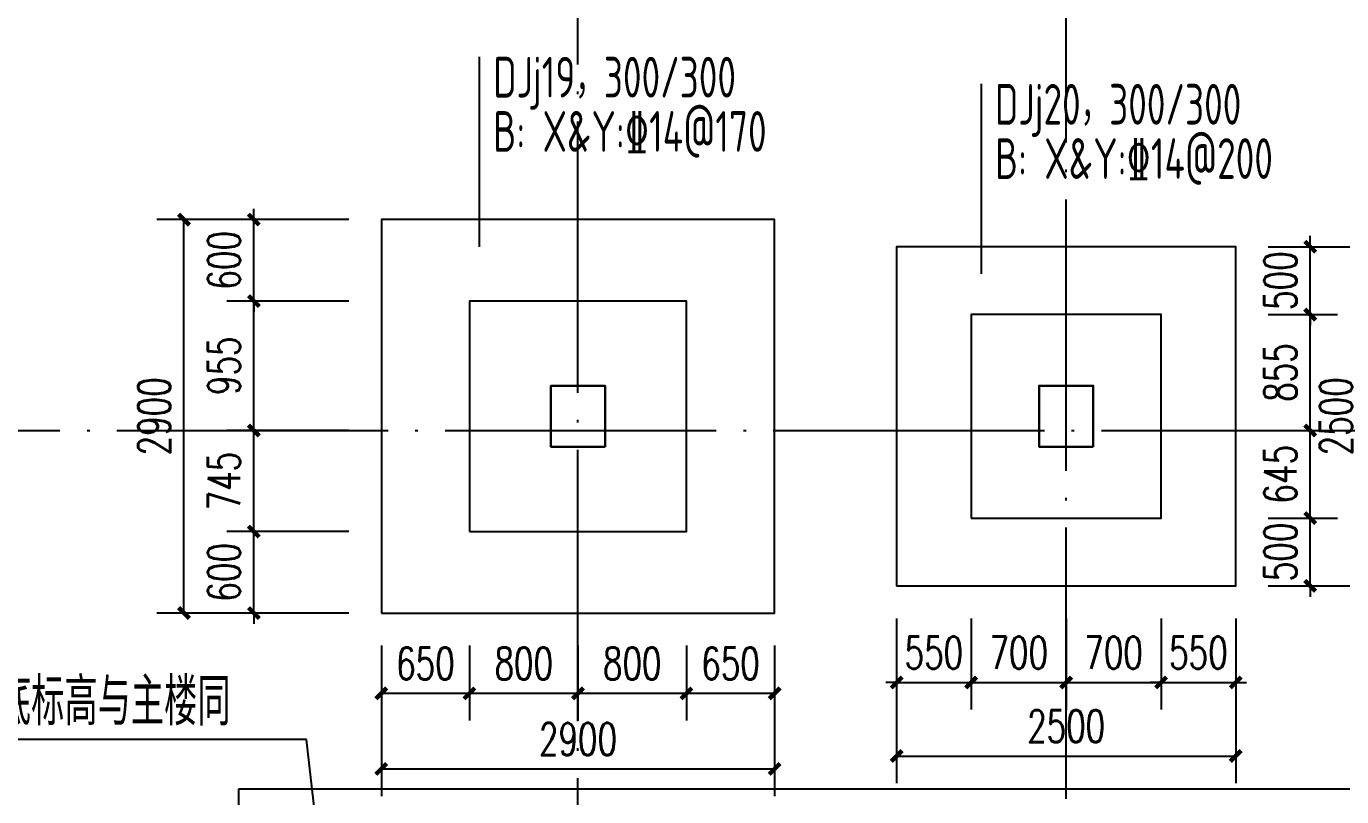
# Model space of a CAD drawing. Extents: x 1051052 to 1482120, y -981644 to -673261.
# Drawn here: x 1126256 to 1135956, y -844585 to -838906 of the extents above; entities that cross this region are included whole.
import ezdxf
from ezdxf.enums import TextEntityAlignment as Align

# ---------------------------------------------------------------- set-up
doc = ezdxf.new("R2010")
doc.units = 0
doc.header["$LTSCALE"] = 1000
doc.header["$MEASUREMENT"] = 0
doc.linetypes.add('DOTE', pattern=[2.42, 2, -0.2, 0.02, -0.2])
for name, color, linetype, lineweight in [('BASE-DJ', 2, 'Continuous', 25), ('BASE-DJ-BH', 7, 'Continuous', 25), ('BASE-JZ', 7, 'Continuous', 25), ('COLU', 2, 'Continuous', 30), ('TEXT', 7, 'Continuous', 25)]:
    doc.layers.add(name, color=color, linetype=linetype, lineweight=lineweight)
for name, color, linetype in [('DIM_LEAD', 3, 'Continuous'), ('DOTE', 1, 'DOTE'), ('PUB_DIM', 3, 'Continuous'), ('PUB_TEXT', 7, 'Continuous')]:
    doc.layers.add(name, color=color, linetype=linetype)
doc.styles.add('_TCH_DIM_T3', font='SIMPLEX', dxfattribs={"width": 0.705882, "bigfont": 'GBCBIG'})
doc.styles.add('FromPkpm', font='Pkpmeng', dxfattribs={"width": 0.7, "bigfont": 'hztxt'})
doc.dimstyles.new('_TCH_ARCH&&80', dxfattribs={"dimtxt": 238, "dimasz": 80, "dimexe": 200, "dimexo": 240, "dimgap": 101, "dimtad": 1, "dimdec": 0, "dimzin": 0, "dimdsep": 46, "dimtxsty": '_TCH_DIM_T3', "dimblk": 'ARCHTICK', "dimcen": 0.09, "dimclrt": 7, "dimazin": 2, "dimtfac": 1, "dimtdec": 0, "dimtix": 1, "dimtmove": 2, "dimatfit": 3, "dimfxl": 0, "dimtolj": 1, "dimtzin": 0, "dimarcsym": 0})

# ---------------------------------------------------------------- blocks, each defined once
blk = doc.blocks.new('_ArchTick')
at = {"color": 0, "linetype": 'ByBlock', "const_width": 0.4}
blk.add_lwpolyline([(-0.5, -0.5), (0.5, 0.5)], dxfattribs=at)
blk = doc.blocks.new('*D1072')
at = {"layer": 'Defpoints', "color": 0, "transparency": 16777216}
for p in [(1132673.7, -843031.1), (1135173.7, -843031.1), (1135173.7, -844285.4)]:
    blk.add_point(p, dxfattribs=at)
at = {"layer": 'PUB_DIM', "color": 0, "lineweight": -2, "transparency": 16777216}
for p, q in [((1132673.7, -843271.1), (1132673.7, -844485.4)), ((1135173.7, -843271.1), (1135173.7, -844485.4)), ((1132673.7, -844285.4), (1135173.7, -844285.4))]:
    blk.add_line(p, q, dxfattribs=at)
at = {"layer": 'PUB_DIM', "color": 0, "lineweight": -2, "transparency": 16777216, "xscale": 80, "yscale": 80, "zscale": 80, "rotation": 180}
blk.add_blockref('_ArchTick', (1132673.7, -844285.4), dxfattribs=at)
at = {"layer": 'PUB_DIM', "color": 0, "lineweight": -2, "transparency": 16777216, "xscale": 80, "yscale": 80, "zscale": 80}
blk.add_blockref('_ArchTick', (1135173.7, -844285.4), dxfattribs=at)
at = {"layer": 'PUB_DIM', "color": 7, "transparency": 16777216, "insert": (1133923.7, -844065.4), "char_height": 238, "attachment_point": 5, "style": '_TCH_DIM_T3'}
blk.add_mtext('\\A1;2500', dxfattribs=at)
blk = doc.blocks.new('*D1073')
at = {"layer": 'Defpoints', "color": 0, "transparency": 16777216}
for p in [(1132673.7, -843031.1), (1133223.7, -843031.1), (1133223.7, -843743.1)]:
    blk.add_point(p, dxfattribs=at)
at = {"layer": 'PUB_DIM', "color": 0, "lineweight": -2, "transparency": 16777216}
for p, q in [((1132673.7, -843271.1), (1132673.7, -843943.1)), ((1133223.7, -843271.1), (1133223.7, -843943.1)), ((1132673.7, -843743.1), (1132593.7, -843743.1)), ((1132673.7, -843743.1), (1133223.7, -843743.1)), ((1133223.7, -843743.1), (1133303.7, -843743.1))]:
    blk.add_line(p, q, dxfattribs=at)
at = {"layer": 'PUB_DIM', "color": 0, "lineweight": -2, "transparency": 16777216, "xscale": 80, "yscale": 80, "zscale": 80}
blk.add_blockref('_ArchTick', (1132673.7, -843743.1), dxfattribs=at)
at = {"layer": 'PUB_DIM', "color": 0, "lineweight": -2, "transparency": 16777216, "xscale": 80, "yscale": 80, "zscale": 80, "rotation": 180}
blk.add_blockref('_ArchTick', (1133223.7, -843743.1), dxfattribs=at)
at = {"layer": 'PUB_DIM', "color": 7, "transparency": 16777216, "insert": (1132948.7, -843523.1), "char_height": 238, "attachment_point": 5, "style": '_TCH_DIM_T3'}
blk.add_mtext('\\A1;550', dxfattribs=at)
blk = doc.blocks.new('*D1074')
at = {"layer": 'Defpoints', "color": 0, "transparency": 16777216}
for p in [(1133223.7, -843031.1), (1133923.7, -843031.1), (1133923.7, -843743.1)]:
    blk.add_point(p, dxfattribs=at)
at = {"layer": 'PUB_DIM', "color": 0, "lineweight": -2, "transparency": 16777216}
for p, q in [((1133223.7, -843271.1), (1133223.7, -843943.1)), ((1133923.7, -843271.1), (1133923.7, -843943.1)), ((1133223.7, -843743.1), (1133923.7, -843743.1))]:
    blk.add_line(p, q, dxfattribs=at)
at = {"layer": 'PUB_DIM', "color": 0, "lineweight": -2, "transparency": 16777216, "xscale": 80, "yscale": 80, "zscale": 80, "rotation": 180}
blk.add_blockref('_ArchTick', (1133223.7, -843743.1), dxfattribs=at)
at = {"layer": 'PUB_DIM', "color": 0, "lineweight": -2, "transparency": 16777216, "xscale": 80, "yscale": 80, "zscale": 80}
blk.add_blockref('_ArchTick', (1133923.7, -843743.1), dxfattribs=at)
at = {"layer": 'PUB_DIM', "color": 7, "transparency": 16777216, "insert": (1133573.7, -843523.1), "char_height": 238, "attachment_point": 5, "style": '_TCH_DIM_T3'}
blk.add_mtext('\\A1;700', dxfattribs=at)
blk = doc.blocks.new('*D1075')
at = {"layer": 'Defpoints', "color": 0, "transparency": 16777216}
for p in [(1133923.7, -843031.1), (1134623.7, -843031.1), (1134623.7, -843743.1)]:
    blk.add_point(p, dxfattribs=at)
at = {"layer": 'PUB_DIM', "color": 0, "lineweight": -2, "transparency": 16777216}
for p, q in [((1133923.7, -843271.1), (1133923.7, -843943.1)), ((1134623.7, -843271.1), (1134623.7, -843943.1)), ((1133923.7, -843743.1), (1134623.7, -843743.1))]:
    blk.add_line(p, q, dxfattribs=at)
at = {"layer": 'PUB_DIM', "color": 0, "lineweight": -2, "transparency": 16777216, "xscale": 80, "yscale": 80, "zscale": 80, "rotation": 180}
blk.add_blockref('_ArchTick', (1133923.7, -843743.1), dxfattribs=at)
at = {"layer": 'PUB_DIM', "color": 0, "lineweight": -2, "transparency": 16777216, "xscale": 80, "yscale": 80, "zscale": 80}
blk.add_blockref('_ArchTick', (1134623.7, -843743.1), dxfattribs=at)
at = {"layer": 'PUB_DIM', "color": 7, "transparency": 16777216, "insert": (1134273.7, -843523.1), "char_height": 238, "attachment_point": 5, "style": '_TCH_DIM_T3'}
blk.add_mtext('\\A1;700', dxfattribs=at)
blk = doc.blocks.new('*D1076')
at = {"layer": 'Defpoints', "color": 0, "transparency": 16777216}
for p in [(1134623.7, -843031.1), (1135173.7, -843031.1), (1135173.7, -843743.1)]:
    blk.add_point(p, dxfattribs=at)
at = {"layer": 'PUB_DIM', "color": 0, "lineweight": -2, "transparency": 16777216}
for p, q in [((1134623.7, -843271.1), (1134623.7, -843943.1)), ((1135173.7, -843271.1), (1135173.7, -843943.1)), ((1134623.7, -843743.1), (1134543.7, -843743.1)), ((1134623.7, -843743.1), (1135173.7, -843743.1)), ((1135173.7, -843743.1), (1135253.7, -843743.1))]:
    blk.add_line(p, q, dxfattribs=at)
at = {"layer": 'PUB_DIM', "color": 0, "lineweight": -2, "transparency": 16777216, "xscale": 80, "yscale": 80, "zscale": 80}
blk.add_blockref('_ArchTick', (1134623.7, -843743.1), dxfattribs=at)
at = {"layer": 'PUB_DIM', "color": 0, "lineweight": -2, "transparency": 16777216, "xscale": 80, "yscale": 80, "zscale": 80, "rotation": 180}
blk.add_blockref('_ArchTick', (1135173.7, -843743.1), dxfattribs=at)
at = {"layer": 'PUB_DIM', "color": 7, "transparency": 16777216, "insert": (1134898.7, -843523.1), "char_height": 238, "attachment_point": 5, "style": '_TCH_DIM_T3'}
blk.add_mtext('\\A1;550', dxfattribs=at)
blk = doc.blocks.new('*D1077')
at = {"layer": 'Defpoints', "color": 0, "transparency": 16777216}
for p in [(1135173.7, -840531.1), (1136133.3, -840531.1), (1135173.7, -843031.1)]:
    blk.add_point(p, dxfattribs=at)
at = {"layer": 'PUB_DIM', "color": 0, "lineweight": -2, "transparency": 16777216}
for p, q in [((1135413.7, -840531.1), (1136333.3, -840531.1)), ((1136133.3, -843031.1), (1136133.3, -840531.1)), ((1135413.7, -843031.1), (1136333.3, -843031.1))]:
    blk.add_line(p, q, dxfattribs=at)
at = {"layer": 'PUB_DIM', "color": 0, "lineweight": -2, "transparency": 16777216, "xscale": 80, "yscale": 80, "zscale": 80}
for p, rotation in [((1136133.3, -840531.1), 90), ((1136133.3, -843031.1), 270)]:
    blk.add_blockref('_ArchTick', p, dxfattribs=dict(at, rotation=rotation))
at = {"layer": 'PUB_DIM', "color": 7, "transparency": 16777216, "insert": (1135913.3, -841781.1), "char_height": 238, "attachment_point": 5, "rotation": 90, "style": '_TCH_DIM_T3'}
blk.add_mtext('\\A1;2500', dxfattribs=at)
blk = doc.blocks.new('*D1078')
at = {"layer": 'Defpoints', "color": 0, "transparency": 16777216}
for p in [(1135173.7, -842531.1), (1135723.7, -842531.1), (1135173.7, -843031.1)]:
    blk.add_point(p, dxfattribs=at)
at = {"layer": 'PUB_DIM', "color": 0, "lineweight": -2, "transparency": 16777216}
for p, q in [((1135723.7, -842531.1), (1135723.7, -842451.1)), ((1135413.7, -842531.1), (1135923.7, -842531.1)), ((1135723.7, -843031.1), (1135723.7, -842531.1)), ((1135413.7, -843031.1), (1135923.7, -843031.1)), ((1135723.7, -843031.1), (1135723.7, -843111.1))]:
    blk.add_line(p, q, dxfattribs=at)
at = {"layer": 'PUB_DIM', "color": 0, "lineweight": -2, "transparency": 16777216, "xscale": 80, "yscale": 80, "zscale": 80}
for p, rotation in [((1135723.7, -842531.1), 270), ((1135723.7, -843031.1), 90)]:
    blk.add_blockref('_ArchTick', p, dxfattribs=dict(at, rotation=rotation))
at = {"layer": 'PUB_DIM', "color": 7, "transparency": 16777216, "insert": (1135503.7, -842781.1), "char_height": 238, "attachment_point": 5, "rotation": 90, "style": '_TCH_DIM_T3'}
blk.add_mtext('\\A1;500', dxfattribs=at)
blk = doc.blocks.new('*D1079')
at = {"layer": 'Defpoints', "color": 0, "transparency": 16777216}
for p in [(1135173.7, -841886.1), (1135723.7, -841886.1), (1135173.7, -842531.1)]:
    blk.add_point(p, dxfattribs=at)
at = {"layer": 'PUB_DIM', "color": 0, "lineweight": -2, "transparency": 16777216}
for p, q in [((1135413.7, -841886.1), (1135923.7, -841886.1)), ((1135723.7, -842531.1), (1135723.7, -841886.1)), ((1135413.7, -842531.1), (1135923.7, -842531.1))]:
    blk.add_line(p, q, dxfattribs=at)
at = {"layer": 'PUB_DIM', "color": 0, "lineweight": -2, "transparency": 16777216, "xscale": 80, "yscale": 80, "zscale": 80}
for p, rotation in [((1135723.7, -841886.1), 90), ((1135723.7, -842531.1), 270)]:
    blk.add_blockref('_ArchTick', p, dxfattribs=dict(at, rotation=rotation))
at = {"layer": 'PUB_DIM', "color": 7, "transparency": 16777216, "insert": (1135503.7, -842208.6), "char_height": 238, "attachment_point": 5, "rotation": 90, "style": '_TCH_DIM_T3'}
blk.add_mtext('\\A1;645', dxfattribs=at)
blk = doc.blocks.new('*D1080')
at = {"layer": 'Defpoints', "color": 0, "transparency": 16777216}
for p in [(1135173.7, -841031.1), (1135723.7, -841031.1), (1135173.7, -841886.1)]:
    blk.add_point(p, dxfattribs=at)
at = {"layer": 'PUB_DIM', "color": 0, "lineweight": -2, "transparency": 16777216}
for p, q in [((1135413.7, -841031.1), (1135923.7, -841031.1)), ((1135723.7, -841886.1), (1135723.7, -841031.1)), ((1135413.7, -841886.1), (1135923.7, -841886.1))]:
    blk.add_line(p, q, dxfattribs=at)
at = {"layer": 'PUB_DIM', "color": 0, "lineweight": -2, "transparency": 16777216, "xscale": 80, "yscale": 80, "zscale": 80}
for p, rotation in [((1135723.7, -841031.1), 90), ((1135723.7, -841886.1), 270)]:
    blk.add_blockref('_ArchTick', p, dxfattribs=dict(at, rotation=rotation))
at = {"layer": 'PUB_DIM', "color": 7, "transparency": 16777216, "insert": (1135503.7, -841458.6), "char_height": 238, "attachment_point": 5, "rotation": 90, "style": '_TCH_DIM_T3'}
blk.add_mtext('\\A1;855', dxfattribs=at)
blk = doc.blocks.new('*D1081')
at = {"layer": 'Defpoints', "color": 0, "transparency": 16777216}
for p in [(1135173.7, -840531.1), (1135723.7, -840531.1), (1135173.7, -841031.1)]:
    blk.add_point(p, dxfattribs=at)
at = {"layer": 'PUB_DIM', "color": 0, "lineweight": -2, "transparency": 16777216}
for p, q in [((1135723.7, -840531.1), (1135723.7, -840451.1)), ((1135413.7, -840531.1), (1135923.7, -840531.1)), ((1135723.7, -841031.1), (1135723.7, -840531.1)), ((1135413.7, -841031.1), (1135923.7, -841031.1)), ((1135723.7, -841031.1), (1135723.7, -841111.1))]:
    blk.add_line(p, q, dxfattribs=at)
at = {"layer": 'PUB_DIM', "color": 0, "lineweight": -2, "transparency": 16777216, "xscale": 80, "yscale": 80, "zscale": 80}
for p, rotation in [((1135723.7, -840531.1), 270), ((1135723.7, -841031.1), 90)]:
    blk.add_blockref('_ArchTick', p, dxfattribs=dict(at, rotation=rotation))
at = {"layer": 'PUB_DIM', "color": 7, "transparency": 16777216, "insert": (1135503.7, -840781.1), "char_height": 238, "attachment_point": 5, "rotation": 90, "style": '_TCH_DIM_T3'}
blk.add_mtext('\\A1;500', dxfattribs=at)
blk = doc.blocks.new('*D1087')
at = {"layer": 'Defpoints', "color": 0, "transparency": 16777216}
for p in [(1128873.7, -843231.1), (1131773.7, -843231.1), (1131773.7, -844380.4)]:
    blk.add_point(p, dxfattribs=at)
at = {"layer": 'PUB_DIM', "color": 0, "lineweight": -2, "transparency": 16777216}
for p, q in [((1128873.7, -843471.1), (1128873.7, -844580.4)), ((1131773.7, -843471.1), (1131773.7, -844580.4)), ((1128873.7, -844380.4), (1131773.7, -844380.4))]:
    blk.add_line(p, q, dxfattribs=at)
at = {"layer": 'PUB_DIM', "color": 0, "lineweight": -2, "transparency": 16777216, "xscale": 80, "yscale": 80, "zscale": 80, "rotation": 180}
blk.add_blockref('_ArchTick', (1128873.7, -844380.4), dxfattribs=at)
at = {"layer": 'PUB_DIM', "color": 0, "lineweight": -2, "transparency": 16777216, "xscale": 80, "yscale": 80, "zscale": 80}
blk.add_blockref('_ArchTick', (1131773.7, -844380.4), dxfattribs=at)
at = {"layer": 'PUB_DIM', "color": 7, "transparency": 16777216, "insert": (1130323.7, -844160.4), "char_height": 238, "attachment_point": 5, "style": '_TCH_DIM_T3'}
blk.add_mtext('\\A1;2900', dxfattribs=at)
blk = doc.blocks.new('*D1088')
at = {"layer": 'Defpoints', "color": 0, "transparency": 16777216}
for p in [(1128873.7, -843231.1), (1129523.7, -843231.1), (1129523.7, -843823.2)]:
    blk.add_point(p, dxfattribs=at)
at = {"layer": 'PUB_DIM', "color": 0, "lineweight": -2, "transparency": 16777216}
for p, q in [((1128873.7, -843471.1), (1128873.7, -844023.2)), ((1129523.7, -843471.1), (1129523.7, -844023.2)), ((1128873.7, -843823.2), (1129523.7, -843823.2))]:
    blk.add_line(p, q, dxfattribs=at)
at = {"layer": 'PUB_DIM', "color": 0, "lineweight": -2, "transparency": 16777216, "xscale": 80, "yscale": 80, "zscale": 80, "rotation": 180}
blk.add_blockref('_ArchTick', (1128873.7, -843823.2), dxfattribs=at)
at = {"layer": 'PUB_DIM', "color": 0, "lineweight": -2, "transparency": 16777216, "xscale": 80, "yscale": 80, "zscale": 80}
blk.add_blockref('_ArchTick', (1129523.7, -843823.2), dxfattribs=at)
at = {"layer": 'PUB_DIM', "color": 7, "transparency": 16777216, "insert": (1129198.7, -843603.2), "char_height": 238, "attachment_point": 5, "style": '_TCH_DIM_T3'}
blk.add_mtext('\\A1;650', dxfattribs=at)
blk = doc.blocks.new('*D1089')
at = {"layer": 'Defpoints', "color": 0, "transparency": 16777216}
for p in [(1129523.7, -843231.1), (1130323.7, -843231.1), (1130323.7, -843823.2)]:
    blk.add_point(p, dxfattribs=at)
at = {"layer": 'PUB_DIM', "color": 0, "lineweight": -2, "transparency": 16777216}
for p, q in [((1129523.7, -843471.1), (1129523.7, -844023.2)), ((1130323.7, -843471.1), (1130323.7, -844023.2)), ((1129523.7, -843823.2), (1130323.7, -843823.2))]:
    blk.add_line(p, q, dxfattribs=at)
at = {"layer": 'PUB_DIM', "color": 0, "lineweight": -2, "transparency": 16777216, "xscale": 80, "yscale": 80, "zscale": 80, "rotation": 180}
blk.add_blockref('_ArchTick', (1129523.7, -843823.2), dxfattribs=at)
at = {"layer": 'PUB_DIM', "color": 0, "lineweight": -2, "transparency": 16777216, "xscale": 80, "yscale": 80, "zscale": 80}
blk.add_blockref('_ArchTick', (1130323.7, -843823.2), dxfattribs=at)
at = {"layer": 'PUB_DIM', "color": 7, "transparency": 16777216, "insert": (1129923.7, -843603.2), "char_height": 238, "attachment_point": 5, "style": '_TCH_DIM_T3'}
blk.add_mtext('\\A1;800', dxfattribs=at)
blk = doc.blocks.new('*D1090')
at = {"layer": 'Defpoints', "color": 0, "transparency": 16777216}
for p in [(1130323.7, -843231.1), (1131123.7, -843231.1), (1131123.7, -843823.2)]:
    blk.add_point(p, dxfattribs=at)
at = {"layer": 'PUB_DIM', "color": 0, "lineweight": -2, "transparency": 16777216}
for p, q in [((1130323.7, -843471.1), (1130323.7, -844023.2)), ((1131123.7, -843471.1), (1131123.7, -844023.2)), ((1130323.7, -843823.2), (1131123.7, -843823.2))]:
    blk.add_line(p, q, dxfattribs=at)
at = {"layer": 'PUB_DIM', "color": 0, "lineweight": -2, "transparency": 16777216, "xscale": 80, "yscale": 80, "zscale": 80, "rotation": 180}
blk.add_blockref('_ArchTick', (1130323.7, -843823.2), dxfattribs=at)
at = {"layer": 'PUB_DIM', "color": 0, "lineweight": -2, "transparency": 16777216, "xscale": 80, "yscale": 80, "zscale": 80}
blk.add_blockref('_ArchTick', (1131123.7, -843823.2), dxfattribs=at)
at = {"layer": 'PUB_DIM', "color": 7, "transparency": 16777216, "insert": (1130723.7, -843603.2), "char_height": 238, "attachment_point": 5, "style": '_TCH_DIM_T3'}
blk.add_mtext('\\A1;800', dxfattribs=at)
blk = doc.blocks.new('*D1091')
at = {"layer": 'Defpoints', "color": 0, "transparency": 16777216}
for p in [(1131123.7, -843231.1), (1131773.7, -843231.1), (1131773.7, -843823.2)]:
    blk.add_point(p, dxfattribs=at)
at = {"layer": 'PUB_DIM', "color": 0, "lineweight": -2, "transparency": 16777216}
for p, q in [((1131123.7, -843471.1), (1131123.7, -844023.2)), ((1131773.7, -843471.1), (1131773.7, -844023.2)), ((1131123.7, -843823.2), (1131773.7, -843823.2))]:
    blk.add_line(p, q, dxfattribs=at)
at = {"layer": 'PUB_DIM', "color": 0, "lineweight": -2, "transparency": 16777216, "xscale": 80, "yscale": 80, "zscale": 80, "rotation": 180}
blk.add_blockref('_ArchTick', (1131123.7, -843823.2), dxfattribs=at)
at = {"layer": 'PUB_DIM', "color": 0, "lineweight": -2, "transparency": 16777216, "xscale": 80, "yscale": 80, "zscale": 80}
blk.add_blockref('_ArchTick', (1131773.7, -843823.2), dxfattribs=at)
at = {"layer": 'PUB_DIM', "color": 7, "transparency": 16777216, "insert": (1131448.7, -843603.2), "char_height": 238, "attachment_point": 5, "style": '_TCH_DIM_T3'}
blk.add_mtext('\\A1;650', dxfattribs=at)
blk = doc.blocks.new('*D1097')
at = {"layer": 'Defpoints', "color": 0, "transparency": 16777216}
for p in [(1127418.4, -840331.1), (1128873.7, -840331.1), (1128873.7, -843231.1)]:
    blk.add_point(p, dxfattribs=at)
at = {"layer": 'PUB_DIM', "color": 0, "lineweight": -2, "transparency": 16777216}
for p, q in [((1128633.7, -840331.1), (1127218.4, -840331.1)), ((1127418.4, -843231.1), (1127418.4, -840331.1)), ((1128633.7, -843231.1), (1127218.4, -843231.1))]:
    blk.add_line(p, q, dxfattribs=at)
at = {"layer": 'PUB_DIM', "color": 0, "lineweight": -2, "transparency": 16777216, "xscale": 80, "yscale": 80, "zscale": 80}
for p, rotation in [((1127418.4, -840331.1), 90), ((1127418.4, -843231.1), 270)]:
    blk.add_blockref('_ArchTick', p, dxfattribs=dict(at, rotation=rotation))
at = {"layer": 'PUB_DIM', "color": 7, "transparency": 16777216, "insert": (1127198.4, -841781.1), "char_height": 238, "attachment_point": 5, "rotation": 90, "style": '_TCH_DIM_T3'}
blk.add_mtext('\\A1;2900', dxfattribs=at)
blk = doc.blocks.new('*D1098')
at = {"layer": 'Defpoints', "color": 0, "transparency": 16777216}
for p in [(1127933.7, -842631.1), (1128873.7, -842631.1), (1128873.7, -843231.1)]:
    blk.add_point(p, dxfattribs=at)
at = {"layer": 'PUB_DIM', "color": 0, "lineweight": -2, "transparency": 16777216}
for p, q in [((1127933.7, -842631.1), (1127933.7, -842551.1)), ((1128633.7, -842631.1), (1127733.7, -842631.1)), ((1127933.7, -843231.1), (1127933.7, -842631.1)), ((1128633.7, -843231.1), (1127733.7, -843231.1)), ((1127933.7, -843231.1), (1127933.7, -843311.1))]:
    blk.add_line(p, q, dxfattribs=at)
at = {"layer": 'PUB_DIM', "color": 0, "lineweight": -2, "transparency": 16777216, "xscale": 80, "yscale": 80, "zscale": 80}
for p, rotation in [((1127933.7, -842631.1), 270), ((1127933.7, -843231.1), 90)]:
    blk.add_blockref('_ArchTick', p, dxfattribs=dict(at, rotation=rotation))
at = {"layer": 'PUB_DIM', "color": 7, "transparency": 16777216, "insert": (1127713.7, -842931.1), "char_height": 238, "attachment_point": 5, "rotation": 90, "style": '_TCH_DIM_T3'}
blk.add_mtext('\\A1;600', dxfattribs=at)
blk = doc.blocks.new('*D1099')
at = {"layer": 'Defpoints', "color": 0, "transparency": 16777216}
for p in [(1127933.7, -841886.1), (1128873.7, -841886.1), (1128873.7, -842631.1)]:
    blk.add_point(p, dxfattribs=at)
at = {"layer": 'PUB_DIM', "color": 0, "lineweight": -2, "transparency": 16777216}
for p, q in [((1128633.7, -841886.1), (1127733.7, -841886.1)), ((1127933.7, -842631.1), (1127933.7, -841886.1)), ((1128633.7, -842631.1), (1127733.7, -842631.1))]:
    blk.add_line(p, q, dxfattribs=at)
at = {"layer": 'PUB_DIM', "color": 0, "lineweight": -2, "transparency": 16777216, "xscale": 80, "yscale": 80, "zscale": 80}
for p, rotation in [((1127933.7, -841886.1), 90), ((1127933.7, -842631.1), 270)]:
    blk.add_blockref('_ArchTick', p, dxfattribs=dict(at, rotation=rotation))
at = {"layer": 'PUB_DIM', "color": 7, "transparency": 16777216, "insert": (1127713.7, -842258.6), "char_height": 238, "attachment_point": 5, "rotation": 90, "style": '_TCH_DIM_T3'}
blk.add_mtext('\\A1;745', dxfattribs=at)
blk = doc.blocks.new('*D1100')
at = {"layer": 'Defpoints', "color": 0, "transparency": 16777216}
for p in [(1127933.7, -840931.1), (1128873.7, -840931.1), (1128873.7, -841886.1)]:
    blk.add_point(p, dxfattribs=at)
at = {"layer": 'PUB_DIM', "color": 0, "lineweight": -2, "transparency": 16777216}
for p, q in [((1128633.7, -840931.1), (1127733.7, -840931.1)), ((1127933.7, -841886.1), (1127933.7, -840931.1)), ((1128633.7, -841886.1), (1127733.7, -841886.1))]:
    blk.add_line(p, q, dxfattribs=at)
at = {"layer": 'PUB_DIM', "color": 0, "lineweight": -2, "transparency": 16777216, "xscale": 80, "yscale": 80, "zscale": 80}
for p, rotation in [((1127933.7, -840931.1), 90), ((1127933.7, -841886.1), 270)]:
    blk.add_blockref('_ArchTick', p, dxfattribs=dict(at, rotation=rotation))
at = {"layer": 'PUB_DIM', "color": 7, "transparency": 16777216, "insert": (1127713.7, -841408.6), "char_height": 238, "attachment_point": 5, "rotation": 90, "style": '_TCH_DIM_T3'}
blk.add_mtext('\\A1;955', dxfattribs=at)
blk = doc.blocks.new('*D1101')
at = {"layer": 'Defpoints', "color": 0, "transparency": 16777216}
for p in [(1127933.7, -840331.1), (1128873.7, -840331.1), (1128873.7, -840931.1)]:
    blk.add_point(p, dxfattribs=at)
at = {"layer": 'PUB_DIM', "color": 0, "lineweight": -2, "transparency": 16777216}
for p, q in [((1127933.7, -840331.1), (1127933.7, -840251.1)), ((1128633.7, -840331.1), (1127733.7, -840331.1)), ((1127933.7, -840931.1), (1127933.7, -840331.1)), ((1128633.7, -840931.1), (1127733.7, -840931.1)), ((1127933.7, -840931.1), (1127933.7, -841011.1))]:
    blk.add_line(p, q, dxfattribs=at)
at = {"layer": 'PUB_DIM', "color": 0, "lineweight": -2, "transparency": 16777216, "xscale": 80, "yscale": 80, "zscale": 80}
for p, rotation in [((1127933.7, -840331.1), 270), ((1127933.7, -840931.1), 90)]:
    blk.add_blockref('_ArchTick', p, dxfattribs=dict(at, rotation=rotation))
at = {"layer": 'PUB_DIM', "color": 7, "transparency": 16777216, "insert": (1127713.7, -840631.1), "char_height": 238, "attachment_point": 5, "rotation": 90, "style": '_TCH_DIM_T3'}
blk.add_mtext('\\A1;600', dxfattribs=at)

msp = doc.modelspace()

# ---------------------------------------------------------------- linework, layer by layer
at = {"layer": 'BASE-DJ', "linetype": 'Continuous'}
for points in [[(1128873.728, -843231.083), (1131773.728, -843231.083), (1131773.728, -840331.083), (1128873.728, -840331.083)], [(1132673.728, -843031.083), (1135173.728, -843031.083), (1135173.728, -840531.083), (1132673.728, -840531.083)], [(1129523.728, -842631.083), (1131123.728, -842631.083), (1131123.728, -840931.083), (1129523.728, -840931.083)], [(1133223.728, -842531.083), (1134623.728, -842531.083), (1134623.728, -841031.083), (1133223.728, -841031.083)]]:
    msp.add_lwpolyline(points, close=True, dxfattribs=at)
at = {"layer": 'BASE-JZ'}
for points in [[(1129598.728, -840531.083), (1129598.728, -839131.083)], [(1133298.728, -840731.083), (1133298.728, -839331.083)]]:
    msp.add_lwpolyline(points, dxfattribs=at)
at = {"layer": 'COLU', "linetype": 'Continuous'}
for points in [[(1130523.728, -842006.083), (1130523.728, -841556.083), (1130123.728, -841556.083), (1130123.728, -842006.083)], [(1134123.728, -842006.083), (1134123.728, -841556.083), (1133723.728, -841556.083), (1133723.728, -842006.083)]]:
    msp.add_lwpolyline(points, close=True, dxfattribs=at)
at = {"layer": 'DIM_LEAD'}
for p, q in [((1128320.825, -844164.592), (1124961.576, -844164.592)), ((1128526.096, -845937.568), (1128320.825, -844164.592))]:
    msp.add_line(p, q, dxfattribs=at)
at = {"layer": 'DOTE'}
for p, q in [((1130323.728, -848867.436), (1130323.728, -834286.083)), ((1133923.728, -844601.92), (1133923.728, -834286.083)), ((1102723.728, -841886.083), (1143623.728, -841886.083))]:
    msp.add_line(p, q, dxfattribs=at)
at = {"layer": 'TEXT'}
msp.add_lwpolyline([(1127821.945, -844527.262), (1145628.507, -844527.262), (1145628.507, -849829.255), (1127821.945, -849829.255)], close=True, dxfattribs=at)

# ---------------------------------------------------------------- texts
at = {"layer": 'BASE-DJ-BH', "style": 'FromPkpm', "width": 0.7}
for s, p in [('DJj19，300/300', (1129698.728, -839131.083)), ('DJj20，300/300', (1133398.728, -839331.083))]:
    msp.add_text(s, height=300, dxfattribs=at).set_placement(p, align=Align.TOP_LEFT)
at = {"layer": 'BASE-JZ', "style": 'FromPkpm', "width": 0.7}
for s, p in [('B: X&Y:%%13214@170', (1129698.728, -839531.083)), ('B: X&Y:%%13214@200', (1133398.728, -839731.083))]:
    msp.add_text(s, height=300, dxfattribs=at).set_placement(p, align=Align.TOP_LEFT)
at = {"layer": 'PUB_TEXT', "color": 7, "style": 'FromPkpm', "width": 0.7}
msp.add_text('此区域基底标高与主楼同', height=350, dxfattribs=at).set_placement((1125066.576, -844059.592))

# ---------------------------------------------------------------- dimensions: what is measured, and where the dimension line sits
at = {"layer": 'PUB_DIM'}
for p1, p2, distance, picture, middle in [((1128873.728, -843231.083), (1128873.728, -840331.083), 1455.32, '*D1097', (1127198.408, -841781.083)), ((1128873.728, -840931.083), (1128873.728, -840331.083), 939.986, '*D1101', (1127713.742, -840631.083)), ((1135173.728, -841031.083), (1135173.728, -840531.083), -550, '*D1081', (1135503.728, -840781.083)), ((1135173.728, -843031.083), (1135173.728, -840531.083), -959.575, '*D1077', (1135913.303, -841781.083)), ((1128873.728, -841886.083), (1128873.728, -840931.083), 939.986, '*D1100', (1127713.742, -841408.583)), ((1135173.728, -841886.083), (1135173.728, -841031.083), -550, '*D1080', (1135503.728, -841458.583)), ((1128873.728, -842631.083), (1128873.728, -841886.083), 939.986, '*D1099', (1127713.742, -842258.583)), ((1135173.728, -842531.083), (1135173.728, -841886.083), -550, '*D1079', (1135503.728, -842208.583)), ((1135173.728, -843031.083), (1135173.728, -842531.083), -550, '*D1078', (1135503.728, -842781.083)), ((1128873.728, -843231.083), (1128873.728, -842631.083), 939.986, '*D1098', (1127713.742, -842931.083)), ((1132673.728, -843031.083), (1133223.728, -843031.083), -712.037, '*D1073', (1132948.728, -843523.12)), ((1132673.728, -843031.083), (1135173.728, -843031.083), -1254.338, '*D1072', (1133923.728, -844065.421)), ((1133223.728, -843031.083), (1133923.728, -843031.083), -712.037, '*D1074', (1133573.728, -843523.12)), ((1133923.728, -843031.083), (1134623.728, -843031.083), -712.037, '*D1075', (1134273.728, -843523.12)), ((1134623.728, -843031.083), (1135173.728, -843031.083), -712.037, '*D1076', (1134898.728, -843523.12)), ((1128873.728, -843231.083), (1131773.728, -843231.083), -1149.31, '*D1087', (1130323.728, -844160.393)), ((1128873.728, -843231.083), (1129523.728, -843231.083), -592.072, '*D1088', (1129198.728, -843603.155)), ((1129523.728, -843231.083), (1130323.728, -843231.083), -592.072, '*D1089', (1129923.728, -843603.155)), ((1130323.728, -843231.083), (1131123.728, -843231.083), -592.072, '*D1090', (1130723.728, -843603.155)), ((1131123.728, -843231.083), (1131773.728, -843231.083), -592.072, '*D1091', (1131448.728, -843603.155))]:
    dim = msp.add_aligned_dim(p1=p1, p2=p2, distance=distance, dimstyle='_TCH_ARCH&&80', dxfattribs=at)
    dim.commit()
    dim.dimension.update_dxf_attribs({"geometry": picture, "text_midpoint": middle})

doc.saveas('drawing.dxf')
